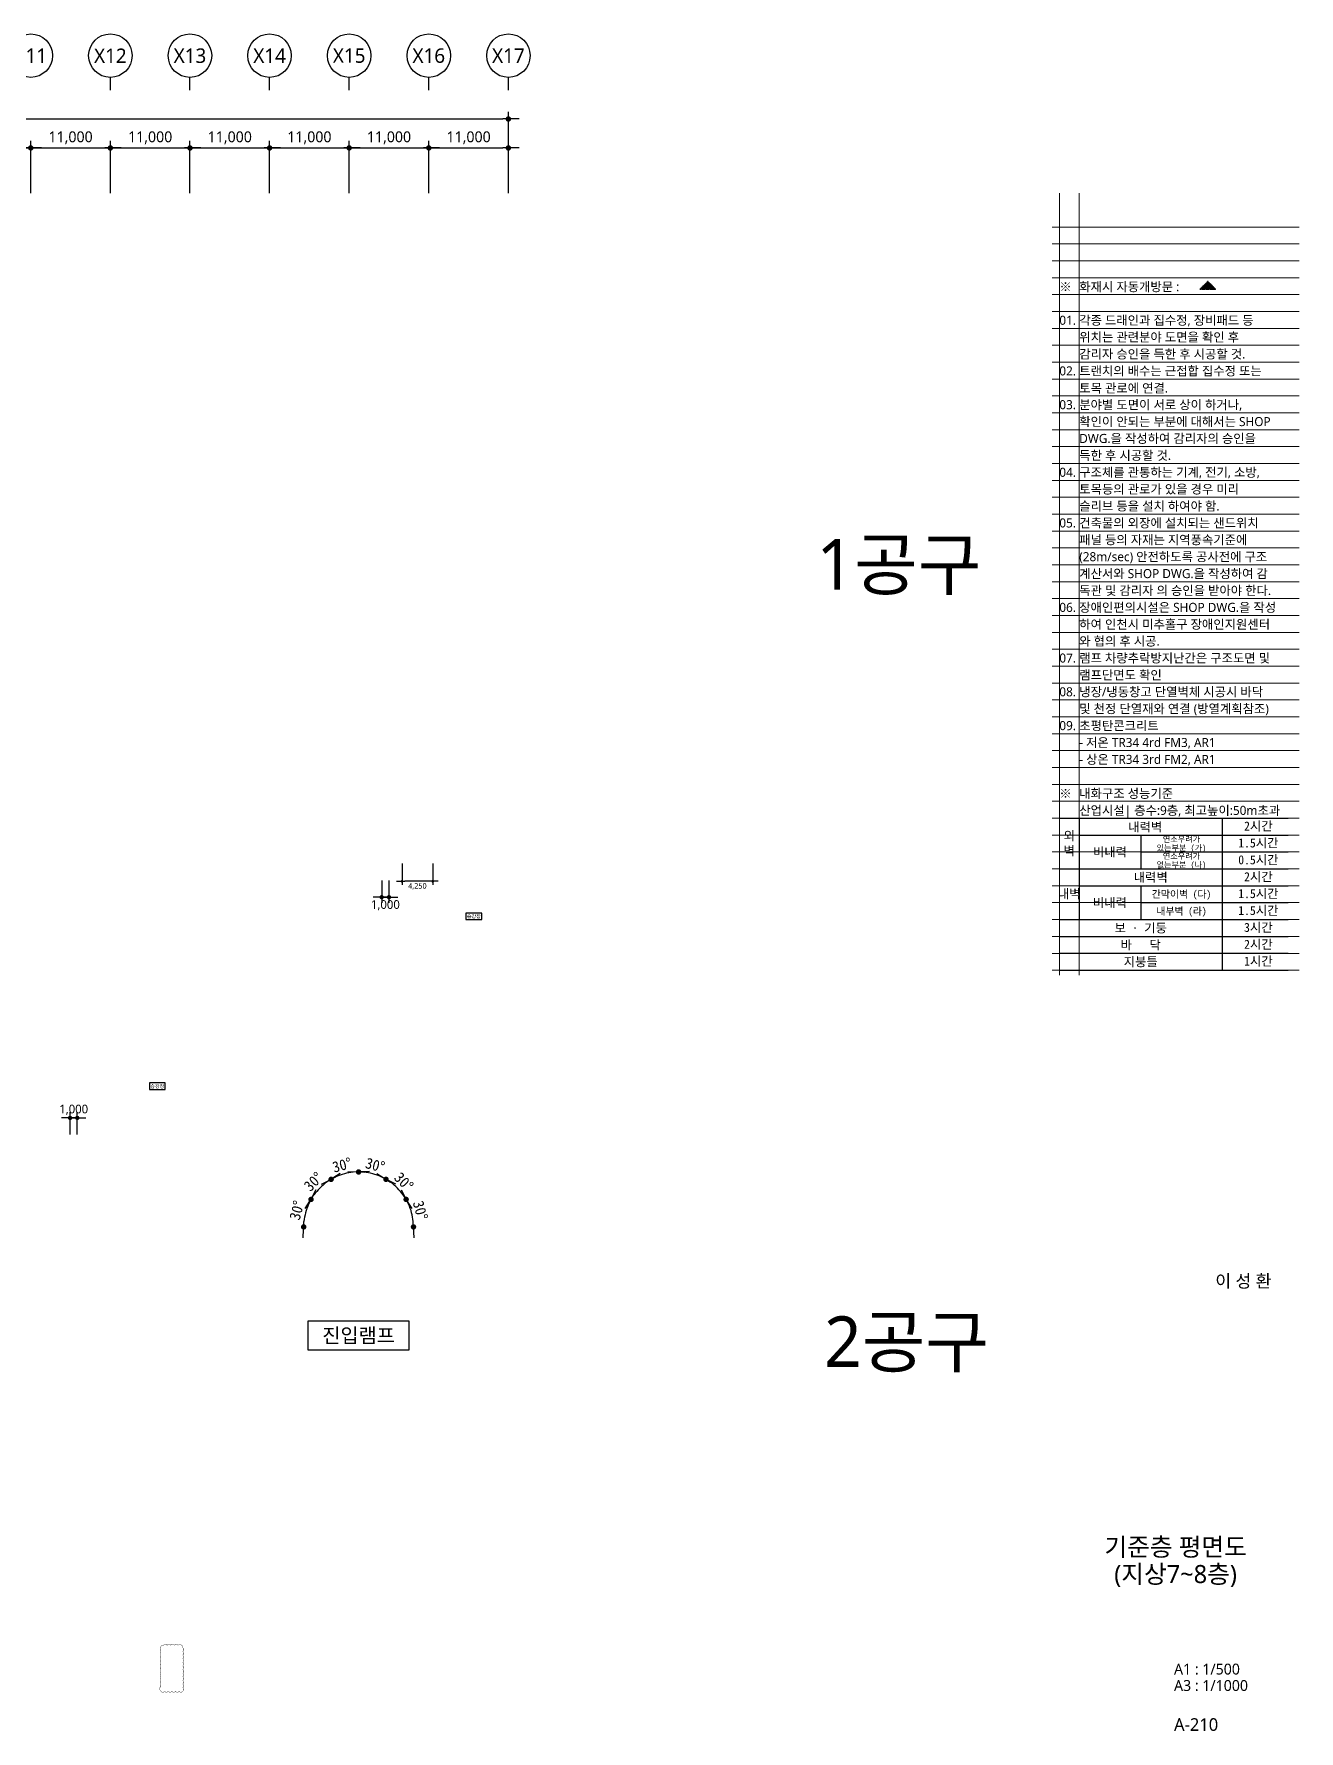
# Model space of a CAD drawing. Header units: millimetres. Extents: x 4003075 to 5615882, y 1445368 to 2591247.
# Drawn here: x 4173013 to 4347832, y 2040421 to 2274868 of the extents above; entities that cross this region are included whole.
import ezdxf
from ezdxf.enums import TextEntityAlignment as Align

# ---------------------------------------------------------------- set-up
doc = ezdxf.new("R2010")
doc.units = ezdxf.units.MM
doc.linetypes.add('DASHDOTX2', pattern=[2, 1, -0.5, 0, -0.5])
for name, color, linetype, lineweight in [('A-AXIS-BUBL', 7, 'Continuous', 25), ('A-BORD-TEXT', 3, 'Continuous', 25), ('A-DIMS', 7, 'Continuous', 25), ('A-MKXS-MAK2', 3, 'DASHDOTX2', 25), ('A-XXXX-TXT2', 3, 'Continuous', 25), ('REV-202205', 20, 'Continuous', 25)]:
    doc.layers.add(name, color=color, linetype=linetype, lineweight=lineweight)
doc.layers.add('A-XXXX-NPLT', color=144, linetype='Continuous', lineweight=15, plot=False)
doc.styles.add('HY울릉도L', font='')
doc.styles.add('XR-평면도$0$맑은 고딕', font='malgun.ttf')
doc.styles.add('돋움', font='')
doc.styles.add('돋움체', font='')
doc.styles.add('맑은 고딕', font='malgun.ttf')
doc.styles.add('맑은고딕', font='malgun.ttf')
doc.styles.get('HY울릉도L').set_extended_font_data('HYwulM')
doc.styles.get('돋움').set_extended_font_data('DotumChe')
doc.styles.get('돋움체').set_extended_font_data('DotumChe')
doc.dimstyles.new('CDIM', dxfattribs={"dimtxt": 3, "dimasz": 1.5, "dimexe": 2, "dimexo": 1, "dimgap": 1, "dimtad": 1, "dimdec": 0, "dimrnd": 0.5, "dimzin": 0, "dimdsep": 32, "dimlunit": 6, "dimtxsty": 'HY울릉도L', "dimblk1": '_CIDOT', "dimblk2": '_CIDOT', "dimsah": 1, "dimcen": 5.5, "dimclrd": 2, "dimclre": 2, "dimclrt": 7, "dimadec": 0, "dimazin": 0, "dimtfac": 1, "dimtdec": 0, "dimtix": 1, "dimtmove": 2, "dimatfit": 1, "dimldrblk": '_CIDOT', "dimfxl": 1, "dimtolj": 1, "dimtzin": 0, "dimlwd": -1, "dimarcsym": 0})

# ---------------------------------------------------------------- blocks, each defined once
blk = doc.blocks.new('글_진입램프')
at = {"layer": 'A-XXXX-TXT2', "color": 0}
blk.add_lwpolyline([(-7000, -2000), (7000, -2000), (7000, 2000), (-7000, 2000)], close=True, dxfattribs=at)
at = {"layer": 'A-XXXX-TXT2', "style": '맑은고딕'}
blk.add_text('진입램프', height=2000, dxfattribs=at).set_placement((0, 0), align=Align.MIDDLE_CENTER)
blk = doc.blocks.new('_CIDOT')
at = {"color": 0, "linetype": 'ByBlock'}
blk.add_line((2, 0), (-1, 0), dxfattribs=at)
at = {"color": 0, "linetype": 'ByBlock', "const_width": 0.5}
blk.add_lwpolyline([(-0.25, 0, 1), (0.25, 0, 1)], format="xyb", close=True, dxfattribs=at)
blk = doc.blocks.new('*D660')
at = {"layer": 'A-DIMS', "lineweight": -2, "transparency": 16777216}
for p, q in [((4221075, 2157916), (4221075, 2154817)), ((4222075, 2157916), (4222075, 2154817))]:
    blk.add_line(p, q, dxfattribs=at)
at = {"layer": 'A-DIMS', "transparency": 16777216}
for p, q in [((4220475, 2155617), (4219875, 2155617)), ((4222075, 2155617), (4221075, 2155617)), ((4222675, 2155617), (4223275, 2155617))]:
    blk.add_line(p, q, dxfattribs=at)
at = {"layer": 'A-DIMS', "transparency": 16777216, "xscale": 600, "yscale": 600, "zscale": 600}
blk.add_blockref('_CIDOT', (4221075, 2155617), dxfattribs=at)
at = {"layer": 'A-DIMS', "transparency": 16777216, "xscale": 600, "yscale": 600, "zscale": 600, "rotation": 180}
blk.add_blockref('_CIDOT', (4222075, 2155617), dxfattribs=at)
at = {"layer": 'A-DIMS', "color": 3, "transparency": 16777216, "insert": (4221575, 2154493), "char_height": 1200, "attachment_point": 5, "style": '맑은고딕'}
blk.add_mtext('\\A1;1,000', dxfattribs=at)
blk = doc.blocks.new('*D661')
at = {"layer": 'A-DIMS', "transparency": 16777216}
for p, q in [((4177405, 2125119), (4176805, 2125119)), ((4178005, 2125119), (4179005, 2125119)), ((4179605, 2125119), (4180205, 2125119))]:
    blk.add_line(p, q, dxfattribs=at)
at = {"layer": 'A-DIMS', "lineweight": -2, "transparency": 16777216}
for p, q in [((4178005, 2122819), (4178005, 2125919)), ((4179005, 2122819), (4179005, 2125919))]:
    blk.add_line(p, q, dxfattribs=at)
at = {"layer": 'A-DIMS', "transparency": 16777216, "xscale": 600, "yscale": 600, "zscale": 600}
blk.add_blockref('_CIDOT', (4178005, 2125119), dxfattribs=at)
at = {"layer": 'A-DIMS', "transparency": 16777216, "xscale": 600, "yscale": 600, "zscale": 600, "rotation": 180}
blk.add_blockref('_CIDOT', (4179005, 2125119), dxfattribs=at)
at = {"layer": 'A-DIMS', "color": 3, "transparency": 16777216, "insert": (4178505, 2126242), "char_height": 1200, "attachment_point": 5, "style": '맑은고딕'}
blk.add_mtext('\\A1;1,000', dxfattribs=at)
blk = doc.blocks.new('*D672')
at = {"layer": 'A-DIMS', "transparency": 16777216}
blk.add_arc((4217875, 2110068), 7587, 35.666, 54.334, dxfattribs=at)
at = {"layer": 'A-DIMS', "transparency": 16777216, "xscale": 750, "yscale": 750, "zscale": 750}
for p, rotation in [((4221669, 2116638), 147.1669975516749), ((4224446, 2113861), 302.8330024483255)]:
    blk.add_blockref('_CIDOT', p, dxfattribs=dict(at, rotation=rotation))
at = {"layer": 'A-DIMS', "color": 3, "transparency": 16777216, "insert": (4224125, 2116317), "char_height": 1500, "attachment_point": 5, "rotation": 315, "style": '돋움'}
blk.add_mtext('\\A1;30°', dxfattribs=at)
blk = doc.blocks.new('*D673')
at = {"layer": 'A-DIMS', "transparency": 16777216}
blk.add_arc((4217875, 2110068), 7587, 5.666, 24.334, dxfattribs=at)
at = {"layer": 'A-DIMS', "transparency": 16777216, "xscale": 750, "yscale": 750, "zscale": 750}
for p, rotation in [((4224446, 2113861), 117.1669978841378), ((4225462, 2110068), 272.8330021158621)]:
    blk.add_blockref('_CIDOT', p, dxfattribs=dict(at, rotation=rotation))
at = {"layer": 'A-DIMS', "color": 3, "transparency": 16777216, "insert": (4226412, 2112355), "char_height": 1500, "attachment_point": 5, "rotation": 285, "style": '돋움'}
blk.add_mtext('\\A1;30°', dxfattribs=at)
blk = doc.blocks.new('*D674')
at = {"layer": 'A-DIMS', "transparency": 16777216}
blk.add_arc((4217875, 2110068), 7587, 65.666, 84.334, dxfattribs=at)
at = {"layer": 'A-DIMS', "transparency": 16777216, "xscale": 750, "yscale": 750, "zscale": 750}
for p, rotation in [((4217875, 2117655), 177.1669975516738), ((4221669, 2116638), 332.8330024483263)]:
    blk.add_blockref('_CIDOT', p, dxfattribs=dict(at, rotation=rotation))
at = {"layer": 'A-DIMS', "color": 3, "transparency": 16777216, "insert": (4220163, 2118605), "char_height": 1500, "attachment_point": 5, "rotation": 345, "style": '돋움'}
blk.add_mtext('\\A1;30°', dxfattribs=at)
blk = doc.blocks.new('*D675')
at = {"layer": 'A-DIMS', "transparency": 16777216}
blk.add_arc((4217875, 2110068), 7587, 125.666, 144.334, dxfattribs=at)
at = {"layer": 'A-DIMS', "transparency": 16777216, "xscale": 750, "yscale": 750, "zscale": 750}
for p, rotation in [((4214081, 2116638), 32.83300244832493), ((4211304, 2113861), 237.1669975516752)]:
    blk.add_blockref('_CIDOT', p, dxfattribs=dict(at, rotation=rotation))
at = {"layer": 'A-DIMS', "color": 3, "transparency": 16777216, "insert": (4211625, 2116317), "char_height": 1500, "attachment_point": 5, "rotation": 45, "style": '돋움'}
blk.add_mtext('\\A1;30°', dxfattribs=at)
blk = doc.blocks.new('*D676')
at = {"layer": 'A-DIMS', "transparency": 16777216}
blk.add_arc((4217875, 2110068), 7587, 155.666, 174.334, dxfattribs=at)
at = {"layer": 'A-DIMS', "transparency": 16777216, "xscale": 750, "yscale": 750, "zscale": 750}
for p, rotation in [((4211304, 2113861), 62.83300211586621), ((4210288, 2110068), 267.1669978841342)]:
    blk.add_blockref('_CIDOT', p, dxfattribs=dict(at, rotation=rotation))
at = {"layer": 'A-DIMS', "color": 3, "transparency": 16777216, "insert": (4209338, 2112355), "char_height": 1500, "attachment_point": 5, "rotation": 75, "style": '돋움'}
blk.add_mtext('\\A1;30°', dxfattribs=at)
blk = doc.blocks.new('*D677')
at = {"layer": 'A-DIMS', "transparency": 16777216}
blk.add_arc((4217875, 2110068), 7587, 95.666, 114.334, dxfattribs=at)
at = {"layer": 'A-DIMS', "transparency": 16777216, "xscale": 750, "yscale": 750, "zscale": 750}
for p, rotation in [((4214081, 2116638), 207.1669975516749), ((4217875, 2117655), 2.833002448324808)]:
    blk.add_blockref('_CIDOT', p, dxfattribs=dict(at, rotation=rotation))
at = {"layer": 'A-DIMS', "color": 3, "transparency": 16777216, "insert": (4215588, 2118605), "char_height": 1500, "attachment_point": 5, "rotation": 15, "style": '돋움'}
blk.add_mtext('\\A1;30°', dxfattribs=at)
blk = doc.blocks.new('*D678')
at = {"layer": 'A-DIMS', "lineweight": -2, "transparency": 16777216}
for p, q in [((4223875, 2160258), (4223875, 2157309)), ((4228125, 2160258), (4228125, 2157309))]:
    blk.add_line(p, q, dxfattribs=at)
at = {"layer": 'A-DIMS', "transparency": 16777216}
blk.add_line((4227750, 2157809), (4224250, 2157809), dxfattribs=at)
at = {"layer": 'A-DIMS', "transparency": 16777216, "xscale": 375, "yscale": 375, "zscale": 375, "rotation": 180}
blk.add_blockref('_CIDOT', (4223875, 2157809), dxfattribs=at)
at = {"layer": 'A-DIMS', "transparency": 16777216, "xscale": 375, "yscale": 375, "zscale": 375}
blk.add_blockref('_CIDOT', (4228125, 2157809), dxfattribs=at)
at = {"layer": 'A-DIMS', "color": 3, "transparency": 16777216, "insert": (4226000, 2157108), "char_height": 750, "attachment_point": 5, "style": '맑은고딕'}
blk.add_mtext('\\A1;4,250', dxfattribs=at)
blk = doc.blocks.new('*D37')
at = {"layer": 'A-DIMS', "lineweight": -2, "transparency": 16777216}
for p, q in [((225693, 255621), (225693, 262871)), ((236693, 255621), (236693, 262871))]:
    blk.add_line(p, q, dxfattribs=at)
at = {"layer": 'A-DIMS', "transparency": 16777216}
blk.add_line((226443, 261871), (235943, 261871), dxfattribs=at)
at = {"layer": 'A-DIMS', "transparency": 16777216, "xscale": 750, "yscale": 750, "zscale": 750, "rotation": 180}
blk.add_blockref('_CIDOT', (225693, 261871), dxfattribs=at)
at = {"layer": 'A-DIMS', "transparency": 16777216, "xscale": 750, "yscale": 750, "zscale": 750}
blk.add_blockref('_CIDOT', (236693, 261871), dxfattribs=at)
at = {"layer": 'A-DIMS', "color": 3, "transparency": 16777216, "insert": (231193, 263275), "char_height": 1500, "attachment_point": 5, "style": '맑은고딕'}
blk.add_mtext('\\A1;11,000', dxfattribs=at)
blk = doc.blocks.new('*D38')
at = {"layer": 'A-DIMS', "lineweight": -2, "transparency": 16777216}
for p, q in [((236693, 255621), (236693, 262871)), ((247693, 255621), (247693, 262871))]:
    blk.add_line(p, q, dxfattribs=at)
at = {"layer": 'A-DIMS', "transparency": 16777216}
blk.add_line((237443, 261871), (246943, 261871), dxfattribs=at)
at = {"layer": 'A-DIMS', "transparency": 16777216, "xscale": 750, "yscale": 750, "zscale": 750, "rotation": 180}
blk.add_blockref('_CIDOT', (236693, 261871), dxfattribs=at)
at = {"layer": 'A-DIMS', "transparency": 16777216, "xscale": 750, "yscale": 750, "zscale": 750}
blk.add_blockref('_CIDOT', (247693, 261871), dxfattribs=at)
at = {"layer": 'A-DIMS', "color": 3, "transparency": 16777216, "insert": (242193, 263275), "char_height": 1500, "attachment_point": 5, "style": '맑은고딕'}
blk.add_mtext('\\A1;11,000', dxfattribs=at)
blk = doc.blocks.new('*D39')
at = {"layer": 'A-DIMS', "lineweight": -2, "transparency": 16777216}
for p, q in [((247693, 255621), (247693, 262871)), ((258693, 255621), (258693, 262871))]:
    blk.add_line(p, q, dxfattribs=at)
at = {"layer": 'A-DIMS', "transparency": 16777216}
blk.add_line((248443, 261871), (257943, 261871), dxfattribs=at)
at = {"layer": 'A-DIMS', "transparency": 16777216, "xscale": 750, "yscale": 750, "zscale": 750, "rotation": 180}
blk.add_blockref('_CIDOT', (247693, 261871), dxfattribs=at)
at = {"layer": 'A-DIMS', "transparency": 16777216, "xscale": 750, "yscale": 750, "zscale": 750}
blk.add_blockref('_CIDOT', (258693, 261871), dxfattribs=at)
at = {"layer": 'A-DIMS', "color": 3, "transparency": 16777216, "insert": (253193, 263275), "char_height": 1500, "attachment_point": 5, "style": '맑은고딕'}
blk.add_mtext('\\A1;11,000', dxfattribs=at)
blk = doc.blocks.new('*D40')
at = {"layer": 'A-DIMS', "lineweight": -2, "transparency": 16777216}
for p, q in [((258693, 255621), (258693, 262871)), ((269693, 255621), (269693, 262871))]:
    blk.add_line(p, q, dxfattribs=at)
at = {"layer": 'A-DIMS', "transparency": 16777216}
blk.add_line((259443, 261871), (268943, 261871), dxfattribs=at)
at = {"layer": 'A-DIMS', "transparency": 16777216, "xscale": 750, "yscale": 750, "zscale": 750, "rotation": 180}
blk.add_blockref('_CIDOT', (258693, 261871), dxfattribs=at)
at = {"layer": 'A-DIMS', "transparency": 16777216, "xscale": 750, "yscale": 750, "zscale": 750}
blk.add_blockref('_CIDOT', (269693, 261871), dxfattribs=at)
at = {"layer": 'A-DIMS', "color": 3, "transparency": 16777216, "insert": (264193, 263275), "char_height": 1500, "attachment_point": 5, "style": '맑은고딕'}
blk.add_mtext('\\A1;11,000', dxfattribs=at)
blk = doc.blocks.new('*D41')
at = {"layer": 'A-DIMS', "lineweight": -2, "transparency": 16777216}
for p, q in [((269693, 255621), (269693, 262871)), ((280693, 255621), (280693, 262871))]:
    blk.add_line(p, q, dxfattribs=at)
at = {"layer": 'A-DIMS', "transparency": 16777216}
blk.add_line((270443, 261871), (279943, 261871), dxfattribs=at)
at = {"layer": 'A-DIMS', "transparency": 16777216, "xscale": 750, "yscale": 750, "zscale": 750, "rotation": 180}
blk.add_blockref('_CIDOT', (269693, 261871), dxfattribs=at)
at = {"layer": 'A-DIMS', "transparency": 16777216, "xscale": 750, "yscale": 750, "zscale": 750}
blk.add_blockref('_CIDOT', (280693, 261871), dxfattribs=at)
at = {"layer": 'A-DIMS', "color": 3, "transparency": 16777216, "insert": (275193, 263275), "char_height": 1500, "attachment_point": 5, "style": '맑은고딕'}
blk.add_mtext('\\A1;11,000', dxfattribs=at)
blk = doc.blocks.new('*D42')
at = {"layer": 'A-DIMS', "lineweight": -2, "transparency": 16777216}
for p, q in [((280693, 255621), (280693, 262871)), ((291693, 255621), (291693, 262871))]:
    blk.add_line(p, q, dxfattribs=at)
at = {"layer": 'A-DIMS', "transparency": 16777216}
blk.add_line((281443, 261871), (290943, 261871), dxfattribs=at)
at = {"layer": 'A-DIMS', "transparency": 16777216, "xscale": 750, "yscale": 750, "zscale": 750, "rotation": 180}
blk.add_blockref('_CIDOT', (280693, 261871), dxfattribs=at)
at = {"layer": 'A-DIMS', "transparency": 16777216, "xscale": 750, "yscale": 750, "zscale": 750}
blk.add_blockref('_CIDOT', (291693, 261871), dxfattribs=at)
at = {"layer": 'A-DIMS', "color": 3, "transparency": 16777216, "insert": (286193, 263275), "char_height": 1500, "attachment_point": 5, "style": '맑은고딕'}
blk.add_mtext('\\A1;11,000', dxfattribs=at)
blk = doc.blocks.new('*D43')
at = {"layer": 'A-DIMS', "lineweight": -2, "transparency": 16777216}
for p, q in [((126693, 255621), (126693, 266871)), ((302693, 255621), (302693, 266871))]:
    blk.add_line(p, q, dxfattribs=at)
at = {"layer": 'A-DIMS', "transparency": 16777216}
blk.add_line((127443, 265871), (301943, 265871), dxfattribs=at)
at = {"layer": 'A-DIMS', "transparency": 16777216, "xscale": 750, "yscale": 750, "zscale": 750, "rotation": 180}
blk.add_blockref('_CIDOT', (126693, 265871), dxfattribs=at)
at = {"layer": 'A-DIMS', "transparency": 16777216, "xscale": 750, "yscale": 750, "zscale": 750}
blk.add_blockref('_CIDOT', (302693, 265871), dxfattribs=at)
at = {"layer": 'A-DIMS', "color": 3, "transparency": 16777216, "insert": (214693, 267275), "char_height": 1500, "attachment_point": 5, "style": '맑은고딕'}
blk.add_mtext('\\A1;176,000', dxfattribs=at)
blk = doc.blocks.new('*D44')
at = {"layer": 'A-DIMS', "lineweight": -2, "transparency": 16777216}
for p, q in [((291693, 255621), (291693, 262871)), ((302693, 255621), (302693, 262871))]:
    blk.add_line(p, q, dxfattribs=at)
at = {"layer": 'A-DIMS', "transparency": 16777216}
blk.add_line((292443, 261871), (301943, 261871), dxfattribs=at)
at = {"layer": 'A-DIMS', "transparency": 16777216, "xscale": 750, "yscale": 750, "zscale": 750, "rotation": 180}
blk.add_blockref('_CIDOT', (291693, 261871), dxfattribs=at)
at = {"layer": 'A-DIMS', "transparency": 16777216, "xscale": 750, "yscale": 750, "zscale": 750}
blk.add_blockref('_CIDOT', (302693, 261871), dxfattribs=at)
at = {"layer": 'A-DIMS', "color": 3, "transparency": 16777216, "insert": (297193, 263275), "char_height": 1500, "attachment_point": 5, "style": '맑은고딕'}
blk.add_mtext('\\A1;11,000', dxfattribs=at)
blk = doc.blocks.new('글_승강장')
at = {"layer": 'A-XXXX-TXT2', "color": 0, "ltscale": 100}
blk.add_lwpolyline([(-1100, 450), (-1100, -450), (1100, -450), (1100, 450)], close=True, dxfattribs=at)
at = {"layer": 'A-XXXX-TXT2', "ltscale": 100, "style": 'XR-평면도$0$맑은 고딕'}
blk.add_text('승강장', height=500, dxfattribs=at).set_placement((0, 0), align=Align.MIDDLE_CENTER)
blk = doc.blocks.new('NOTE(220317)')
at = {"layer": 'A-XXXX-NPLT'}
for p, q in [((1010649.8, 179732.7), (1010649.8, 175412.7)), ((1010759.8, 179732.7), (1010759.8, 175412.7)), ((1010609.8, 179546.1), (1011974.8, 179546.1)), ((1010609.8, 179452.7), (1011974.8, 179452.7)), ((1010609.8, 179359.4), (1011974.8, 179359.4)), ((1010609.8, 179266.1), (1011974.8, 179266.1)), ((1010609.8, 179172.7), (1011974.8, 179172.7)), ((1010609.8, 179079.4), (1011974.8, 179079.4)), ((1010609.8, 178986.1), (1011974.8, 178986.1)), ((1010609.8, 178892.7), (1011974.8, 178892.7)), ((1010609.8, 178799.4), (1011974.8, 178799.4)), ((1010609.8, 178706.1), (1011974.8, 178706.1)), ((1010609.8, 178612.7), (1011974.8, 178612.7)), ((1010609.8, 178519.4), (1011974.8, 178519.4)), ((1010609.8, 178426.1), (1011974.8, 178426.1)), ((1010609.8, 178332.7), (1011974.8, 178332.7)), ((1010609.8, 178239.4), (1011974.8, 178239.4)), ((1010609.8, 178146.1), (1011974.8, 178146.1)), ((1010609.8, 178052.7), (1011974.8, 178052.7)), ((1010609.8, 177959.4), (1011974.8, 177959.4)), ((1010609.8, 177866.1), (1011974.8, 177866.1)), ((1010609.8, 177772.7), (1011974.8, 177772.7)), ((1010609.8, 177679.4), (1011974.8, 177679.4)), ((1010609.8, 177586.1), (1011974.8, 177586.1)), ((1010609.8, 177492.7), (1011974.8, 177492.7)), ((1010609.8, 177399.4), (1011974.8, 177399.4)), ((1010609.8, 177306.1), (1011974.8, 177306.1)), ((1010609.8, 177212.7), (1011974.8, 177212.7)), ((1010609.8, 177119.4), (1011974.8, 177119.4)), ((1010609.8, 177026.1), (1011974.8, 177026.1)), ((1010609.8, 176932.7), (1011974.8, 176932.7)), ((1010609.8, 176839.4), (1011974.8, 176839.4)), ((1010609.8, 176746.1), (1011974.8, 176746.1)), ((1010609.8, 176652.7), (1011974.8, 176652.7)), ((1010609.8, 176559.4), (1011974.8, 176559.4)), ((1010609.8, 176466.1), (1011974.8, 176466.1)), ((1010609.8, 176372.7), (1011974.8, 176372.7)), ((1010609.8, 176279.4), (1011974.8, 176279.4)), ((1010609.8, 176186.1), (1011974.8, 176186.1)), ((1010609.8, 176092.7), (1011974.8, 176092.7)), ((1010609.8, 175999.4), (1011974.8, 175999.4)), ((1010609.8, 175906.1), (1011974.8, 175906.1)), ((1010609.8, 175812.7), (1011974.8, 175812.7)), ((1010609.8, 175719.4), (1011974.8, 175719.4)), ((1010609.8, 175626.1), (1011974.8, 175626.1)), ((1010609.8, 175532.7), (1011974.8, 175532.7)), ((1010609.8, 175439.4), (1011974.8, 175439.4))]:
    blk.add_line(p, q, dxfattribs=at)
blk = doc.blocks.new('NOTE_평면도')
h = blk.add_hatch(color=240)
h.dxf.hatch_style = 1
h.paths.add_polyline_path([(8008.9, 4986.8), (7986.9, 5008.8), (7964.9, 4986.8)])
for points in [[(7576.5, 3525.6), (8209, 3525.6)], [(7631.5, 3525.6), (7631.5, 3245.6)], [(8026.5, 3525.6), (8026.5, 3105.6)], [(7631.5, 3478.9), (8209, 3478.9)], [(7801.5, 3478.9), (7801.5, 3385.6)], [(7801.5, 3432.3), (8209, 3432.3)], [(7576.5, 3385.6), (8209, 3385.6)], [(7631.5, 3338.9), (8209, 3338.9)], [(7801.5, 3338.9), (7801.5, 3245.6)], [(7801.5, 3292.3), (8209, 3292.3)], [(7576.5, 3245.6), (8209, 3245.6)], [(7576.5, 3198.9), (8209, 3198.9)], [(7576.5, 3152.3), (8209, 3152.3)], [(7576.5, 3105.6), (8209, 3105.6)]]:
    blk.add_lwpolyline(points)
at = {"layer": 'A-MKXS-MAK2', "color": 240}
blk.add_lwpolyline([(8008.9, 4986.8), (7986.9, 5008.8), (7964.9, 4986.8)], close=True, dxfattribs=at)
at = {"layer": 'A-XXXX-TXT2', "style": '맑은 고딕'}
for s, p in [('※', (7576.5, 4993.9)), ('화재시 자동개방문 : ', (7631.5, 4993.9)), ('01.', (7576.5, 4901.4)), ('각종 드래인과 집수정, 장비패드 등', (7631.5, 4901.4)), ('위치는 관련분야 도면을 확인 후', (7631.5, 4854.8)), ('감리자 승인을 득한 후 시공할 것.', (7631.5, 4808.1)), ('02.', (7576.5, 4761.4)), ('트랜치의 배수는 근접합 집수정 또는', (7631.5, 4761.4)), ('토목 관로에 연결.', (7631.5, 4713.9)), ('03.', (7576.5, 4668.1)), ('분야별 도면이 서로 상이 하거나,', (7631.5, 4668.1)), ('확인이 안되는 부분에 대해서는 SHOP', (7631.5, 4621.4)), ('DWG.을 작성하여 감리자의 승인을', (7631.5, 4574.8)), ('득한 후 시공할 것.', (7631.5, 4528.1)), ('04.', (7576.5, 4481.4)), ('구조체를 관통하는 기계, 전기, 소방,', (7631.5, 4481.4)), ('토목등의 관로가 있을 경우 미리', (7631.5, 4434.8)), ('슬리브 등을 설치 하여야 함.', (7631.5, 4388.1)), ('05.', (7576.5, 4341.4)), ('건축물의 외장에 설치되는 샌드위치', (7631.5, 4341.4)), ('패널 등의 자재는 지역풍속기준에', (7631.5, 4294.8)), ('(28m/sec) 안전하도록 공사전에 구조', (7631.5, 4248.1)), ('계산서와 SHOP DWG.을 작성하여 감', (7631.5, 4201.4)), ('독관 및 감리자 의 승인을 받아야 한다.', (7631.5, 4154.8)), ('06.', (7576.5, 4108.1)), ('장애인편의시설은 SHOP DWG.을 작성', (7631.5, 4108.1)), ('하여 인천시 미추홀구 장애인지원센터', (7631.5, 4061.4)), ('와 협의 후 시공.', (7631.5, 4014.8)), ('07.', (7576.5, 3968.1)), ('램프 차량추락방지난간은 구조도면 및', (7631.5, 3968.1)), ('램프단면도 확인', (7631.5, 3921.4)), ('08.', (7576.5, 3874.8)), ('냉장/냉동창고 단열벽체 시공시 바닥', (7631.5, 3874.8)), ('및 천정 단열재와 연결 (방열계획참조)', (7631.5, 3828.1)), ('09.', (7576.5, 3781.4)), ('초평탄콘크리트', (7631.5, 3781.4)), ('- 저온 TR34 4rd FM3, AR1', (7631.5, 3734.8)), ('- 상온 TR34 3rd FM2, AR1', (7631.5, 3688.1)), ('※', (7576.5, 3593.9)), ('내화구조 성능기준', (7631.5, 3593.9)), ('산업시설| 층수:9층, 최고높이:50m초과', (7631.5, 3547.2))]:
    blk.add_text(s, height=25, dxfattribs=at).set_placement(p, align=Align.MIDDLE_LEFT)
at = {"layer": 'A-XXXX-TXT2', "style": '돋움체'}
for s, height, p in [('내력벽', 25, (7813.7, 3501.4)), ('2시간', 25, (8126.5, 3503.9)), ('연소우려가', 16, (7914, 3467.6)), ('1.5시간', 25, (8126.5, 3457.3)), ('비내력', 25, (7716.5, 3432.3)), ('있는부분 (가)', 16, (7914, 3443.6)), ('연소우려가', 16, (7914, 3420.9)), ('0.5시간', 25, (8126.5, 3410.6)), ('내력벽', 25, (7829, 3362.3)), ('없는부분 (나)', 16, (7914, 3396.9)), ('2시간', 25, (8126.5, 3363.9)), ('1.5시간', 25, (8126.5, 3317.3)), ('비내력', 25, (7716.1, 3292.3)), ('간막이벽 (다)', 20, (7914, 3315.6)), ('1.5시간', 25, (8126.5, 3270.6)), ('보 · 기둥', 25, (7801.5, 3222.3)), ('내부벽 (라)', 20, (7914, 3268.9)), ('3시간', 25, (8126.5, 3223.9)), ('바   닥', 25, (7801.5, 3175.6)), ('2시간', 25, (8126.5, 3177.3)), ('지붕틀', 25, (7801.5, 3128.9)), ('1시간', 25, (8126.5, 3130.6))]:
    blk.add_text(s, height=height, dxfattribs=at).set_placement(p, align=Align.MIDDLE_CENTER)
at = {"layer": 'A-XXXX-TXT2', "char_height": 25, "attachment_point": 5, "style": '맑은 고딕'}
for s, width, insert in [('{\\fDotumChe|b0|i0|c129|p49;외\\P벽}', 24.9, (7604, 3455.1)), ('{\\fDotumChe|b0|i0|c129|p49;내벽}', 25, (7604, 3315.6))]:
    blk.add_mtext_dynamic_manual_height_columns(s, width=width, gutter_width=125, heights=[0], dxfattribs=dict(at, insert=insert))
blk = doc.blocks.new('DIM(210222)')
for p, q in [((247693, 269870.6), (247693, 271620.6)), ((258693, 269870.6), (258693, 271620.6)), ((269693, 269870.6), (269693, 271620.6)), ((280693, 269870.6), (280693, 271620.6)), ((291693, 269870.6), (291693, 271620.6)), ((302693, 269870.6), (302693, 271620.6))]:
    blk.add_line(p, q)
at = {"layer": 'A-AXIS-BUBL', "ltscale": 0.2}
for centre in [(236693, 274620.6), (247693, 274620.6), (258693, 274620.6), (269693, 274620.6), (280693, 274620.6), (291693, 274620.6), (302693, 274620.6)]:
    blk.add_circle(centre, 3000, dxfattribs=at)
at = {"layer": 'A-XXXX-TXT2', "ltscale": 0.2, "style": '맑은고딕'}
for s, p in [('X11', (236693, 274620.6)), ('X12', (247693, 274620.6)), ('X13', (258693, 274620.6)), ('X14', (269693, 274620.6)), ('X15', (280693, 274620.6)), ('X16', (291693, 274620.6)), ('X17', (302693, 274620.6))]:
    blk.add_text(s, height=2000, dxfattribs=at).set_placement(p, align=Align.MIDDLE)
at = {"layer": 'A-DIMS'}
for p1, p2, distance, picture, middle in [((126693, 255120.6), (302693, 255120.6), 10750, '*D43', (214693, 267275.5)), ((225693, 255120.6), (236693, 255120.6), 6750, '*D37', (231193, 263275.5)), ((236693, 255120.6), (247693, 255120.6), 6750, '*D38', (242193, 263275.5)), ((247693, 255120.6), (258693, 255120.6), 6750, '*D39', (253193, 263275.5)), ((258693, 255120.6), (269693, 255120.6), 6750, '*D40', (264193, 263275.5)), ((269693, 255120.6), (280693, 255120.6), 6750, '*D41', (275193, 263275.5)), ((280693, 255120.6), (291693, 255120.6), 6750, '*D42', (286193, 263275.5)), ((291693, 255120.6), (302693, 255120.6), 6750, '*D44', (297193, 263275.5))]:
    dim = blk.add_aligned_dim(p1=p1, p2=p2, distance=distance, dimstyle='CDIM', override={"dimscale": 500, "dimtxsty": '맑은고딕', "dimclrd": 256, "dimclre": 256, "dimclrt": 3}, dxfattribs=at)
    dim.commit()
    dim.dimension.update_dxf_attribs({"geometry": picture, "text_midpoint": middle})

msp = doc.modelspace()

# ---------------------------------------------------------------- linework, layer by layer
at = {"layer": 'REV-202205', "const_width": 50}
msp.add_lwpolyline([(4190575, 2045917.6, 0.52056705), (4191075, 2045917.6, 0.52056705), (4191575, 2045917.6, 0.52056705), (4192075, 2045917.6, 0.52056705), (4192575, 2045917.6, 0.52056705), (4193075, 2045917.6, 0.52056705), (4193575, 2045917.6, 0.52056705), (4193575, 2046417.6, 0.52056705), (4193575, 2046917.6, 0.52056705), (4193575, 2047417.6, 0.52056705), (4193575, 2047917.6, 0.52056705), (4193575, 2048417.6, 0.52056705), (4193575, 2048917.6, 0.52056705), (4193575, 2049417.6, 0.52056705), (4193575, 2049917.6, 0.52056705), (4193575, 2050417.6, 0.52056705), (4193575, 2050917.6, 0.52056705), (4193575, 2051417.6, 0.52056705), (4193575, 2051917.6, 0.52056705), (4193425, 2052267.6, 0.52056705), (4192925, 2052267.6, 0.52056705), (4192425, 2052267.6, 0.52056705), (4191925, 2052267.6, 0.52056705), (4191425, 2052267.6, 0.52056705), (4190925, 2052267.6, 0.52056705), (4190575, 2052117.6, 0.52056705), (4190575, 2051617.6, 0.52056705), (4190575, 2051117.6, 0.52056705), (4190575, 2050617.6, 0.52056705), (4190575, 2050117.6, 0.52056705), (4190575, 2049617.6, 0.52056705), (4190575, 2049117.6, 0.52056705), (4190575, 2048617.6, 0.52056705), (4190575, 2048117.6, 0.52056705), (4190575, 2047617.6, 0.52056705), (4190575, 2047117.6, 0.52056705), (4190575, 2046617.6, 0.52056705)], format="xyb", close=True, dxfattribs=at)

# ---------------------------------------------------------------- block references
for name, p in [('DIM(210222)', (3935882, 1997247)), ('글_승강장', (4233800, 2152967.6)), ('글_승강장', (4190065, 2129499)), ('글_진입램프', (4217875, 2095067.6))]:
    msp.add_blockref(name, p)
for name, p, xscale, yscale, zscale in [('NOTE(220317)', (-20951538.3, -2240458.7), 25, 25, 25), ('NOTE_평면도', (3935882, 1990247), 50, 50, 50)]:
    msp.add_blockref(name, p, dxfattribs=dict(xscale=xscale, yscale=yscale, zscale=zscale))

# ---------------------------------------------------------------- texts
at = {"layer": 'A-BORD-TEXT', "color": 1, "style": '맑은고딕'}
for s, p in [('1공구', (4292530.7, 2201592.6)), ('2공구', (4293578.9, 2094213.1))]:
    msp.add_text(s, height=7000, dxfattribs=at).set_placement(p, align=Align.MIDDLE_CENTER)
at = {"layer": 'A-BORD-TEXT', "style": '맑은고딕'}
msp.add_text('이 성 환', height=1750, dxfattribs=at).set_placement((4344024.8, 2101708.1), align=Align.RIGHT)
for s, p in [('기준층 평면도', (4330769.5, 2065859.5)), ('(지상7~8층)', (4330769.5, 2062109.5))]:
    msp.add_text(s, height=2500, dxfattribs=at).set_placement(p, align=Align.MIDDLE_CENTER)
for s, height, p in [('A1 : 1/500', 1500, (4330554.8, 2048231.4)), ('A3 : 1/1000', 1500, (4330554.8, 2045963.9)), ('A-210', 1750, (4330554.8, 2040445.8))]:
    msp.add_text(s, height=height, dxfattribs=at).set_placement(p)

# ---------------------------------------------------------------- dimensions: what is measured, and where the dimension line sits
at = {"layer": 'A-DIMS'}
for base, p1, p2, override, picture, middle in [((4223875, 2157808.6), (4228125, 2160508.4), (4223875, 2160508.4), {"dimscale": 250, "dimtad": 4, "dimtxsty": '맑은고딕', "dimclrd": 256, "dimclre": 256, "dimclrt": 3}, '*D678', (4226000, 2157108.2)), ((4221075, 2155616.6), (4222075, 2158316.4), (4221075, 2158316.4), {"dimscale": 400, "dimtad": 4, "dimtxsty": '맑은고딕', "dimclrd": 256, "dimclre": 256, "dimclrt": 3}, '*D660', (4221575, 2154492.7))]:
    dim = msp.add_linear_dim(base=base, p1=p1, p2=p2, angle=180, dimstyle='CDIM', override=override, dxfattribs=at)
    dim.commit()
    dim.dimension.update_dxf_attribs({"geometry": picture, "text_midpoint": middle})
for base, line1, line2, picture, middle in [((4216557.5, 2117539.5), ((4217875, 2110067.6), (4205025, 2132324.4)), ((4217875, 2110067.6), (4217875, 2135767.6)), '*D677', (4215587.5, 2118604.6)), ((4220470, 2117197.2), ((4217875, 2110067.6), (4230725, 2132324.4)), ((4217875, 2110067.6), (4217875, 2135767.6)), '*D674', (4220162.5, 2118604.6)), ((4212998, 2115879.7), ((4217875, 2110067.6), (4195618.2, 2122917.6)), ((4217875, 2110067.6), (4205025, 2132324.4)), '*D675', (4211625.5, 2116317.1)), ((4223687.2, 2114944.5), ((4217875, 2110067.6), (4240131.9, 2122917.6)), ((4217875, 2110067.6), (4230725, 2132324.4)), '*D672', (4224124.6, 2116317.1)), ((4225347, 2111385.1), ((4192175, 2110067.6), (4243575, 2110067.6)), ((4217875, 2110067.6), (4240131.9, 2122917.6)), '*D673', (4226412.1, 2112355.1)), ((4210745.4, 2112662.6), ((4243575, 2110067.6), (4192175, 2110067.6)), ((4217875, 2110067.6), (4195618.2, 2122917.6)), '*D676', (4209337.9, 2112355.1))]:
    dim = msp.add_angular_dim_2l(base=base, line1=line1, line2=line2, dimstyle='CDIM', override={"dimscale": 500, "dimtxsty": '돋움', "dimclrd": 256, "dimclre": 256, "dimclrt": 3}, dxfattribs=at)
    dim.commit()
    dim.dimension.update_dxf_attribs({"geometry": picture, "text_midpoint": middle})
dim = msp.add_linear_dim(base=(4179005.4, 2125118.5), p1=(4178005.4, 2122418.7), p2=(4179005.4, 2122418.7), dimstyle='CDIM', override={"dimscale": 400, "dimtxsty": '맑은고딕', "dimclrd": 256, "dimclre": 256, "dimclrt": 3}, dxfattribs=at)
dim.commit()
dim.dimension.update_dxf_attribs({"geometry": '*D661', "text_midpoint": (4178505.4, 2126242.4)})

doc.saveas('drawing.dxf')
